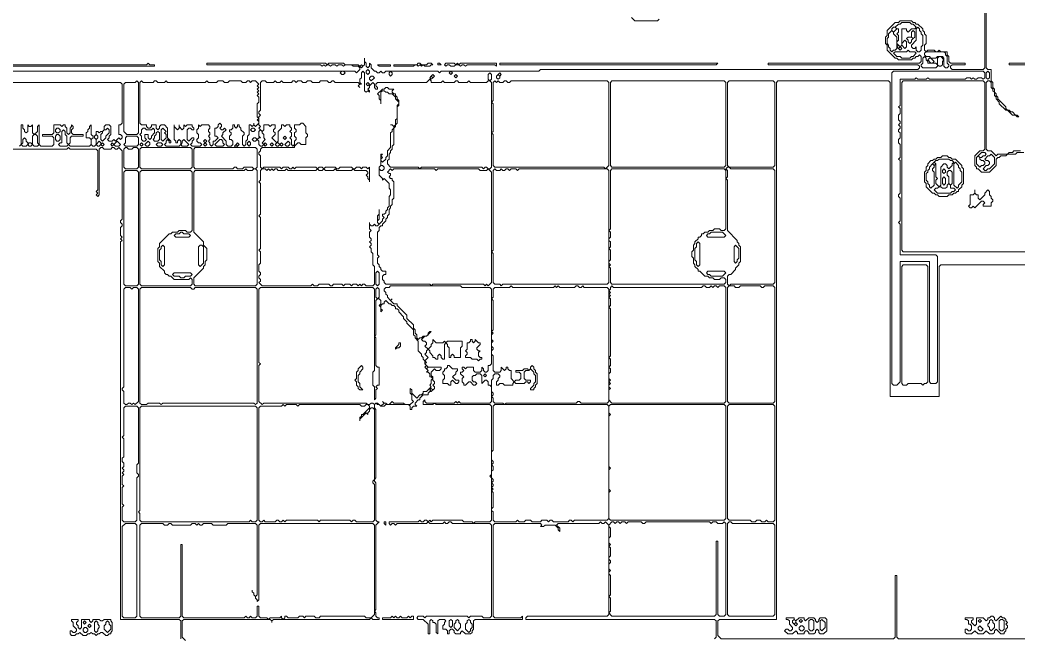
# Model space of a CAD drawing. Extents: x 4 to 2473, y 19 to 1752.
# Drawn here: x 1013 to 1626, y 404 to 784 of the extents above; entities that cross this region are included whole.
import ezdxf

# ---------------------------------------------------------------- set-up
doc = ezdxf.new("R2010")
doc.units = 0
doc.layers.add('TRACE_CURVE', color=3, linetype='Continuous', lineweight=0)
doc.layers.add('TRACE_TEXT_SYMBOL', color=6, linetype='Continuous', lineweight=0)

msp = doc.modelspace()

# ---------------------------------------------------------------- linework, layer by layer
at = {"layer": 'TRACE_CURVE', "color": 3}
for points in [[(1606, 797), (1606, 754), (1605, 753), (1586, 753), (1585, 754), (1585, 755), (1586, 756), (1594, 756), (1594, 757), (1585, 757), (1584, 758), (1584, 761), (1583, 762), (1583, 764), (1579, 764), (1578, 765), (1577, 764), (1576, 764), (1575, 765), (1571, 765), (1570, 764), (1569, 765), (1569, 768), (1570, 769), (1570, 774), (1569, 775), (1569, 776), (1568, 777), (1568, 778), (1565, 781), (1564, 781), (1563, 782), (1562, 782), (1561, 783)], [(1627, 724), (1626, 725), (1625, 725), (1623, 727), (1622, 727), (1621, 728), (1620, 728), (1619, 729), (1619, 730), (1614, 735), (1614, 736), (1613, 737), (1613, 738), (1612, 739), (1612, 741), (1611, 742), (1611, 745), (1610, 746), (1610, 753), (1608, 753), (1607, 754), (1607, 797)], [(1389, 785), (1391, 783), (1405, 783), (1406, 784)], [(1561, 783), (1554, 783), (1553, 782), (1551, 782), (1546, 777), (1546, 774), (1545, 773), (1545, 769), (1546, 768), (1546, 765), (1551, 760), (1552, 760), (1553, 759), (1561, 759), (1562, 760), (1563, 760), (1564, 761), (1565, 761), (1566, 762), (1567, 761), (1567, 758), (1566, 757), (1473, 757), (1473, 756), (1565, 756), (1566, 755), (1566, 754), (1565, 753), (1333, 753), (1332, 752), (1272, 752), (1271, 751), (1270, 752), (1238, 752), (1237, 751), (1236, 751), (1235, 752), (1234, 751), (1233, 751), (1232, 752), (1231, 752), (1229, 754), (1229, 756), (1228, 757), (1228, 755), (1227, 754), (1226, 755), (1226, 757), (1225, 758), (1225, 760), (1225, 756), (1224, 755), (1223, 756), (1222, 755), (1221, 756), (1213, 756), (1212, 757), (1203, 757), (1202, 756), (1201, 757), (1128, 757), (1128, 756), (1198, 756), (1199, 755)], [(1199, 755), (1200, 756), (1201, 755), (1202, 756), (1203, 756), (1204, 755), (1205, 756), (1207, 756), (1208, 755), (1209, 756), (1211, 756), (1212, 755), (1213, 756), (1217, 756), (1218, 755), (1221, 755), (1222, 754), (1222, 753), (1220, 751), (1219, 752), (994, 752)], [(1658, 757), (1621, 757), (1621, 756), (1658, 756)], [(1205, 746), (1206, 746), (1207, 745), (1221, 745), (1222, 744), (1221, 743), (1222, 742), (1221, 743), (1222, 744), (1223, 744), (1222, 745), (1222, 747), (1223, 748), (1223, 751)], [(1223, 751), (1224, 752), (1225, 751), (1225, 740), (1226, 739), (1227, 740), (1228, 739), (1228, 740), (1227, 741), (1228, 742), (1228, 743), (1230, 745), (1231, 744), (1231, 742), (1232, 741), (1233, 741), (1233, 742), (1232, 743), (1232, 744), (1233, 745), (1263, 745), (1265, 747), (1266, 746), (1266, 745), (1272, 745), (1273, 746), (1274, 745), (1280, 745), (1281, 746), (1282, 746), (1283, 745), (1288, 745), (1289, 746), (1290, 745), (1300, 745), (1301, 746), (1302, 746), (1303, 745), (1303, 693), (1302, 692), (1301, 692), (1300, 693), (1299, 693), (1298, 692), (1297, 693), (1260, 693), (1259, 692), (1258, 693), (1241, 693), (1239, 695), (1239, 697), (1240, 698), (1240, 701), (1241, 702), (1241, 703), (1242, 704), (1242, 706), (1243, 707), (1243, 717), (1244, 718), (1244, 719), (1245, 720), (1245, 730), (1246, 731)], [(1007, 745), (1075, 745), (1076, 744), (1076, 720), (1075, 719), (1074, 719), (1074, 713), (1075, 713), (1076, 712), (1076, 711), (1075, 710), (1074, 711), (1072, 709), (1071, 710), (1070, 709), (1068, 709), (1067, 710), (1068, 711), (1068, 712), (1069, 713), (1069, 718), (1068, 719), (1066, 719), (1065, 718), (1065, 716), (1064, 715), (1063, 715), (1062, 714), (1061, 715), (1060, 715), (1060, 713), (1059, 712), (1058, 712), (1057, 713), (1057, 719), (1056, 718), (1056, 717), (1055, 716), (1055, 715), (1054, 714), (1054, 711), (1056, 711), (1057, 710), (1057, 707), (1056, 706), (1044, 706), (1043, 707), (1044, 708), (1044, 711), (1045, 712), (1052, 712), (1052, 713), (1046, 713), (1045, 714), (1045, 716), (1046, 717), (1046, 718), (1045, 719), (1045, 718), (1044, 717), (1044, 714), (1043, 713), (1042, 714)], [(1087, 745), (1088, 746), (1089, 745), (1095, 745), (1096, 746), (1097, 746), (1098, 745), (1102, 745), (1103, 746), (1104, 745), (1127, 745), (1128, 746), (1129, 745), (1134, 745), (1135, 746), (1138, 746), (1139, 745), (1141, 745), (1142, 746), (1149, 746), (1150, 745), (1152, 745), (1153, 746), (1154, 746), (1155, 745), (1156, 746), (1158, 746), (1160, 744), (1159, 743), (1160, 742), (1159, 741), (1160, 740), (1159, 739), (1160, 738), (1159, 737), (1160, 736), (1160, 733), (1159, 732), (1159, 724), (1160, 723), (1159, 722), (1160, 721), (1160, 720), (1158, 718), (1157, 719), (1157, 720), (1157, 719), (1156, 718), (1155, 719), (1154, 719), (1154, 713), (1153, 712), (1153, 710), (1152, 709), (1152, 707), (1151, 706), (1150, 707), (1150, 712), (1151, 713), (1151, 714), (1149, 716), (1149, 717), (1148, 718), (1148, 719)], [(1094, 719), (1094, 718), (1093, 717), (1092, 717), (1091, 718), (1091, 719), (1088, 719), (1087, 720), (1087, 745)], [(1179, 711), (1180, 712), (1180, 714), (1179, 715), (1180, 716), (1180, 717), (1179, 718), (1179, 719), (1177, 719), (1176, 718), (1175, 719), (1174, 719), (1174, 717), (1172, 715), (1172, 709), (1171, 708), (1168, 711), (1170, 713), (1170, 714), (1169, 715), (1169, 716), (1170, 717), (1170, 719), (1168, 719), (1167, 718), (1166, 719), (1163, 719), (1163, 716), (1162, 715), (1160, 717), (1161, 718), (1160, 719), (1160, 724), (1161, 725), (1160, 726), (1160, 727), (1161, 728), (1161, 745), (1162, 746), (1164, 746), (1165, 745), (1169, 745), (1170, 746), (1171, 745), (1173, 745), (1174, 746), (1175, 745), (1180, 745), (1181, 746), (1182, 746), (1183, 745), (1184, 746), (1186, 746), (1187, 745), (1189, 745), (1190, 746), (1192, 746), (1193, 745), (1197, 745), (1198, 746), (1202, 746), (1203, 745), (1204, 745), (1205, 746)], [(1661, 403), (1553, 403), (1552, 404), (1552, 442), (1551, 442), (1551, 404), (1550, 403), (1444, 403), (1442, 405), (1442, 414), (1443, 415), (1478, 415), (1478, 745), (1479, 746), (1547, 746), (1548, 745), (1548, 552), (1578, 552), (1578, 632), (1579, 633), (1651, 633)], [(1651, 641), (1556, 641), (1555, 642), (1555, 745), (1556, 746), (1605, 746), (1606, 745), (1606, 704), (1605, 703), (1603, 703), (1600, 700), (1600, 694), (1601, 693), (1601, 692), (1602, 692), (1604, 690), (1609, 690), (1613, 694), (1613, 698), (1614, 699), (1615, 699), (1616, 700), (1619, 700), (1620, 701), (1625, 701), (1626, 702), (1630, 702)], [(1628, 703), (1624, 703), (1623, 702), (1621, 702), (1620, 701), (1614, 701), (1613, 700), (1610, 703), (1608, 703), (1607, 704), (1607, 745), (1608, 746), (1609, 746), (1610, 745), (1610, 742), (1611, 741), (1611, 740), (1612, 739), (1612, 737), (1613, 736), (1613, 735), (1615, 733), (1615, 732), (1619, 728), (1620, 728), (1623, 725), (1625, 725), (1626, 724), (1627, 724)], [(1246, 731), (1246, 734), (1245, 735), (1245, 736), (1244, 737), (1244, 738), (1243, 738), (1242, 739), (1242, 740), (1243, 741), (1240, 741), (1239, 742), (1238, 742), (1237, 741), (1236, 741), (1233, 738), (1234, 737), (1234, 735), (1235, 734), (1235, 732), (1235, 739), (1236, 740), (1237, 740), (1238, 739), (1239, 739), (1240, 738), (1242, 738), (1244, 736), (1244, 735), (1246, 733), (1246, 732), (1245, 731), (1245, 723), (1244, 722), (1244, 719), (1243, 718), (1242, 719), (1241, 719), (1242, 719), (1243, 718), (1243, 717), (1242, 716), (1242, 715), (1241, 714), (1241, 705), (1239, 703), (1239, 700), (1238, 699), (1238, 698), (1236, 696), (1235, 697), (1235, 698), (1236, 699), (1235, 700), (1236, 701), (1235, 701), (1235, 694), (1234, 693), (1234, 688), (1236, 686), (1236, 685), (1237, 686), (1240, 683), (1240, 680)], [(1042, 714), (1042, 717), (1041, 718), (1041, 719), (1040, 719), (1039, 718), (1038, 719), (1034, 719), (1034, 714), (1033, 713), (1027, 713), (1027, 712), (1033, 712), (1034, 711), (1034, 707), (1033, 706), (1026, 706), (1025, 707), (1025, 719), (1024, 718), (1024, 715), (1022, 713), (1021, 714), (1021, 719), (1020, 718), (1019, 718), (1018, 719), (1018, 715), (1017, 714), (1016, 715), (1016, 716), (1015, 717), (1015, 719), (1014, 719), (1014, 707), (1013, 706)], [(1123, 713), (1123, 711), (1122, 710), (1122, 709), (1123, 708), (1124, 708), (1125, 707), (1124, 706), (1119, 706), (1118, 707), (1119, 708), (1119, 709), (1120, 710), (1120, 711), (1119, 711), (1117, 709), (1116, 710), (1116, 716), (1117, 717), (1118, 717), (1119, 716), (1120, 716), (1120, 717), (1119, 718), (1119, 719), (1116, 719), (1115, 718), (1114, 719), (1114, 717), (1113, 716), (1111, 718), (1111, 719), (1111, 717), (1110, 716), (1108, 718), (1108, 719), (1108, 710), (1109, 709), (1109, 708), (1110, 708), (1110, 709), (1111, 710), (1112, 709), (1112, 707), (1111, 706), (1103, 706), (1102, 707), (1103, 708), (1103, 709), (1104, 710), (1105, 709), (1105, 708), (1106, 708), (1106, 709), (1104, 711), (1104, 717), (1102, 719), (1100, 719), (1099, 718), (1099, 717), (1098, 716), (1097, 717), (1097, 719), (1094, 719)], [(1148, 719), (1147, 719), (1147, 718), (1146, 717), (1145, 718), (1145, 719), (1144, 719), (1144, 717), (1143, 716), (1142, 716), (1142, 715), (1143, 714), (1143, 713), (1142, 712), (1142, 710), (1143, 710), (1144, 709), (1144, 707), (1143, 706), (1141, 706), (1140, 707), (1140, 709), (1137, 712), (1138, 713), (1138, 714), (1140, 716), (1139, 717), (1138, 716), (1137, 716), (1136, 717), (1137, 718), (1137, 719), (1136, 720), (1135, 719), (1135, 718), (1134, 717), (1133, 717), (1133, 712), (1134, 712), (1135, 711), (1133, 709), (1132, 709), (1132, 707), (1131, 706), (1130, 707), (1130, 708), (1129, 709), (1130, 710), (1130, 711), (1129, 712), (1130, 713), (1130, 714), (1129, 715), (1129, 716), (1130, 717), (1130, 718), (1129, 719), (1125, 719), (1124, 718), (1123, 719), (1123, 717), (1122, 716), (1122, 714), (1123, 713)], [(1226, 693), (1224, 693), (1223, 692), (1222, 693), (1220, 693), (1219, 692), (1218, 692), (1217, 693), (1210, 693), (1209, 692), (1208, 692), (1207, 693), (1201, 693), (1200, 692), (1199, 693), (1197, 693), (1196, 692), (1195, 693), (1183, 693), (1182, 692), (1181, 693), (1180, 692), (1179, 692), (1178, 693), (1175, 693), (1174, 692), (1173, 693), (1163, 693), (1162, 692), (1161, 693), (1161, 700), (1160, 701), (1160, 702), (1161, 703), (1161, 704), (1162, 705), (1182, 705), (1182, 706), (1184, 708), (1185, 708), (1186, 707), (1189, 707), (1189, 711), (1190, 712), (1190, 713), (1189, 714), (1189, 718), (1187, 720), (1186, 720), (1185, 719), (1182, 719), (1182, 717), (1183, 716), (1183, 715), (1182, 714), (1182, 712), (1183, 711), (1183, 710), (1182, 709), (1182, 707), (1181, 706), (1180, 707), (1180, 710), (1179, 711)], [(1007, 704), (1042, 704), (1043, 705), (1044, 704), (1060, 704), (1061, 703), (1061, 679), (1060, 678), (1061, 677), (1060, 676), (1061, 675), (1062, 676), (1062, 704), (1063, 705), (1064, 705), (1065, 704), (1069, 704), (1070, 705), (1071, 705), (1072, 704), (1073, 704), (1074, 705), (1076, 703), (1076, 661), (1075, 660), (1075, 659), (1076, 658)], [(1204, 620), (1203, 621), (1197, 621), (1196, 620), (1194, 620), (1193, 621), (1192, 620), (1162, 620), (1160, 622), (1161, 623), (1161, 624), (1160, 625), (1160, 626), (1161, 627), (1161, 628), (1160, 629), (1160, 633), (1161, 634), (1161, 641), (1160, 642), (1161, 643), (1161, 662), (1160, 663), (1161, 664), (1161, 683), (1160, 684), (1161, 685), (1161, 691), (1162, 692), (1164, 692), (1165, 691), (1166, 692), (1167, 691), (1168, 692), (1169, 691), (1170, 692), (1171, 692), (1172, 691), (1176, 691), (1177, 692), (1178, 691), (1195, 691), (1196, 692), (1197, 691), (1199, 691), (1200, 692), (1201, 691), (1206, 691), (1207, 692), (1208, 691), (1217, 691), (1218, 692), (1219, 691), (1226, 691), (1227, 690), (1227, 689), (1226, 688), (1227, 687), (1227, 686), (1228, 685), (1228, 684), (1228, 693), (1227, 692), (1226, 693)], [(1240, 680), (1241, 679), (1241, 676), (1240, 675), (1240, 669), (1239, 668), (1239, 667), (1238, 666), (1238, 665), (1237, 664), (1236, 664), (1236, 663), (1237, 662), (1236, 661), (1236, 660), (1234, 658), (1233, 659), (1233, 660), (1234, 661), (1234, 667), (1234, 664), (1233, 663), (1233, 659), (1234, 658), (1233, 657), (1232, 657), (1231, 658), (1230, 657), (1229, 657), (1228, 658), (1228, 659), (1228, 655), (1229, 654), (1228, 653), (1228, 650), (1229, 649), (1229, 648), (1228, 647), (1229, 646), (1229, 645), (1228, 644), (1229, 643), (1229, 641), (1230, 640), (1230, 633), (1231, 632), (1231, 621), (1230, 620), (1226, 620), (1225, 621), (1224, 621), (1223, 620), (1222, 621), (1221, 620), (1220, 621), (1218, 621), (1217, 620), (1216, 621), (1213, 621), (1212, 620), (1211, 621), (1206, 621), (1205, 620), (1204, 620)], [(1076, 658), (1076, 657), (1075, 656), (1075, 651), (1076, 650), (1075, 649), (1076, 648), (1075, 647), (1075, 415), (1111, 415), (1112, 414), (1112, 403)], [(1237, 617), (1237, 618), (1238, 619), (1240, 619), (1241, 620), (1284, 620), (1285, 619), (1302, 619), (1303, 618), (1303, 572), (1302, 571), (1301, 571), (1301, 568), (1300, 567), (1299, 567), (1298, 568), (1298, 569), (1297, 570), (1297, 568), (1296, 567), (1293, 567), (1292, 568), (1292, 570), (1288, 570), (1287, 569), (1286, 570), (1285, 570), (1285, 569), (1286, 568), (1285, 567), (1284, 567), (1284, 566), (1286, 564), (1285, 563), (1285, 561), (1286, 560), (1286, 559), (1287, 559), (1289, 561), (1290, 561), (1292, 559), (1293, 559), (1294, 560), (1293, 561), (1292, 561), (1291, 562), (1291, 564), (1292, 565), (1293, 565), (1294, 566), (1296, 566), (1297, 565), (1297, 560), (1299, 562), (1300, 562), (1301, 561), (1301, 559), (1302, 559), (1303, 558), (1303, 549), (1302, 548), (1284, 548), (1283, 549), (1282, 548)], [(1314, 619), (1315, 620), (1316, 619), (1341, 619), (1342, 620), (1343, 619), (1344, 620), (1345, 619), (1354, 619), (1355, 620), (1356, 620), (1357, 619), (1358, 619), (1359, 620), (1360, 619), (1374, 619), (1375, 618), (1375, 549), (1374, 548), (1358, 548), (1357, 549), (1356, 549), (1355, 548), (1312, 548), (1311, 547), (1310, 548), (1305, 548), (1304, 549), (1304, 551), (1303, 552), (1304, 553), (1304, 554), (1303, 555), (1303, 562), (1304, 563), (1304, 565), (1305, 566), (1307, 566), (1308, 565), (1308, 564), (1307, 563), (1307, 562), (1306, 561), (1306, 559), (1307, 559), (1308, 560), (1310, 560), (1311, 559), (1316, 559), (1316, 560), (1317, 561), (1318, 560), (1323, 560), (1324, 561), (1325, 561), (1326, 560), (1327, 561), (1327, 562), (1324, 562), (1323, 563), (1323, 567), (1324, 568), (1326, 568), (1327, 569)], [(1160, 618), (1161, 619), (1230, 619), (1231, 618), (1231, 568), (1230, 567), (1230, 559), (1231, 558), (1231, 550), (1232, 551), (1232, 556), (1233, 557), (1232, 558), (1233, 559), (1234, 559), (1234, 570), (1233, 570), (1232, 571), (1232, 588), (1231, 589), (1232, 590), (1232, 611), (1233, 612), (1234, 612), (1235, 611), (1235, 609), (1234, 608), (1235, 607), (1235, 604), (1236, 605), (1235, 606), (1235, 608), (1236, 609), (1237, 609), (1237, 610), (1238, 611), (1240, 609), (1241, 609), (1242, 608), (1243, 608), (1244, 607), (1244, 606), (1245, 606), (1246, 605), (1246, 604), (1249, 601), (1249, 600), (1251, 598), (1251, 597), (1255, 593), (1255, 590), (1256, 589), (1256, 588), (1258, 586), (1258, 580), (1260, 578), (1260, 577), (1261, 576), (1261, 575), (1262, 574), (1262, 572), (1263, 571), (1262, 570), (1264, 568)], [(1264, 568), (1263, 567), (1264, 567), (1265, 566), (1265, 564), (1266, 564), (1267, 563), (1266, 562), (1266, 560), (1265, 559), (1266, 558), (1263, 555), (1261, 555), (1261, 554), (1260, 553), (1259, 553), (1257, 551), (1254, 554), (1254, 556), (1253, 557), (1253, 554), (1254, 553), (1254, 550), (1255, 549), (1253, 547), (1250, 547), (1249, 548), (1243, 548), (1242, 549), (1240, 547), (1239, 547), (1238, 548), (1237, 548), (1236, 549), (1237, 548), (1235, 546), (1233, 548), (1232, 548), (1231, 547), (1230, 548), (1229, 548), (1228, 547), (1227, 547), (1226, 548), (1163, 548), (1162, 547), (1160, 549), (1160, 571), (1161, 572), (1160, 573), (1160, 618)], [(1272, 576), (1273, 575), (1274, 575), (1274, 584), (1275, 585), (1276, 584), (1276, 583), (1277, 582), (1277, 576), (1278, 576), (1278, 577), (1279, 578), (1280, 577), (1280, 576), (1284, 576), (1284, 582), (1285, 583), (1285, 586), (1276, 586), (1275, 585), (1274, 586), (1273, 585), (1269, 585), (1267, 587), (1267, 585), (1266, 584), (1266, 583), (1264, 581), (1262, 583), (1263, 584), (1263, 585), (1262, 586), (1261, 586), (1260, 587), (1262, 589), (1263, 589), (1266, 592), (1265, 592), (1264, 591), (1264, 590), (1263, 589), (1261, 589), (1260, 588), (1259, 588), (1258, 587), (1257, 588), (1257, 590), (1256, 591), (1256, 593), (1255, 594), (1255, 596), (1251, 600), (1251, 602), (1245, 608), (1245, 609), (1243, 609), (1241, 611), (1242, 612), (1241, 611), (1239, 613), (1239, 614), (1238, 615), (1238, 616), (1237, 617)], [(1327, 569), (1329, 567), (1329, 566), (1330, 565), (1330, 561), (1329, 560), (1329, 559), (1327, 557), (1327, 556), (1329, 556), (1329, 557), (1330, 558), (1330, 559), (1331, 560), (1331, 566), (1330, 567), (1330, 568), (1329, 569), (1329, 570), (1328, 571), (1327, 570), (1327, 569), (1326, 568), (1325, 569), (1323, 569), (1322, 568), (1318, 568), (1318, 567), (1320, 567), (1321, 566), (1321, 563), (1320, 562), (1318, 562), (1317, 561), (1315, 563), (1315, 568), (1314, 568), (1313, 569), (1313, 570), (1312, 570), (1312, 569), (1311, 568), (1309, 570), (1309, 568), (1308, 567), (1305, 567), (1304, 568), (1304, 577), (1303, 578), (1303, 580), (1304, 581), (1304, 582), (1303, 583), (1303, 585), (1304, 586), (1303, 587), (1303, 590), (1304, 591), (1303, 592), (1304, 593), (1304, 611), (1303, 612), (1304, 613), (1304, 618)], [(1304, 618), (1305, 619), (1314, 619)], [(1232, 499), (1231, 500), (1231, 501), (1232, 502), (1232, 544), (1231, 545), (1231, 547), (1232, 548), (1233, 547), (1234, 547), (1235, 546), (1237, 546), (1238, 547), (1252, 547), (1253, 546), (1253, 544), (1254, 544), (1254, 545), (1255, 546), (1257, 546), (1256, 547), (1256, 548), (1258, 550), (1259, 550), (1259, 551), (1261, 553), (1264, 553), (1264, 554), (1265, 555), (1266, 555), (1268, 557), (1268, 558), (1267, 559), (1268, 560), (1268, 561), (1267, 562), (1267, 564), (1266, 565), (1266, 567), (1268, 569), (1269, 568), (1271, 568), (1272, 569), (1272, 570), (1264, 570), (1262, 572), (1263, 573), (1262, 574), (1264, 576), (1262, 578), (1263, 579), (1263, 580), (1264, 581), (1265, 580), (1265, 579), (1267, 577), (1267, 576), (1268, 576), (1269, 575), (1270, 575), (1270, 577), (1271, 578), (1272, 577), (1272, 576)], [(1282, 548), (1281, 549), (1280, 548), (1263, 548), (1262, 549), (1262, 550), (1261, 549), (1261, 547), (1267, 547), (1268, 548), (1269, 547), (1302, 547), (1303, 546), (1303, 504), (1302, 503), (1303, 502), (1303, 476), (1302, 475), (1293, 475), (1292, 474), (1291, 475), (1286, 475), (1285, 476), (1267, 476), (1266, 475), (1265, 476), (1264, 475), (1263, 476), (1262, 476), (1261, 475), (1260, 475), (1259, 476), (1258, 475), (1240, 475), (1240, 474), (1241, 473), (1242, 474), (1243, 474), (1244, 473), (1245, 474), (1263, 474), (1264, 475), (1265, 474), (1273, 474), (1274, 475), (1275, 474), (1276, 474), (1277, 475), (1278, 475), (1279, 474), (1302, 474), (1303, 473), (1303, 417), (1302, 416), (1298, 416), (1297, 417), (1290, 417), (1289, 416), (1288, 417), (1263, 417), (1262, 416), (1261, 417), (1258, 417), (1257, 416)], [(1115, 402), (1113, 404), (1113, 414), (1114, 415), (1167, 415), (1168, 414), (1168, 413), (1168, 414), (1169, 415), (1228, 415), (1229, 416), (1230, 415), (1234, 415), (1234, 416), (1233, 416), (1232, 417), (1232, 419), (1231, 420), (1232, 421), (1232, 473), (1234, 475), (1233, 475), (1232, 476), (1232, 499)], [(1087, 473), (1088, 474), (1101, 474), (1102, 473), (1104, 473), (1105, 474), (1106, 474), (1107, 473), (1118, 473), (1119, 474), (1121, 474), (1122, 473), (1123, 474), (1124, 473), (1125, 473), (1126, 474), (1131, 474), (1132, 473), (1140, 473), (1141, 474), (1158, 474), (1159, 473), (1159, 430), (1158, 429), (1157, 430), (1157, 431), (1156, 432), (1156, 433), (1156, 432), (1157, 431), (1157, 430), (1158, 429), (1158, 428), (1159, 427), (1159, 426), (1160, 427), (1160, 473), (1161, 474), (1230, 474), (1231, 473), (1231, 418), (1229, 416), (1226, 416), (1225, 417), (1198, 417), (1197, 416), (1195, 416), (1194, 417), (1189, 417), (1188, 416), (1187, 417), (1185, 417), (1184, 416), (1178, 416), (1177, 417), (1176, 417), (1176, 416), (1175, 415), (1174, 416), (1174, 417), (1173, 416), (1167, 416), (1166, 415), (1165, 416)], [(1165, 416), (1161, 416), (1160, 417), (1160, 423), (1159, 423), (1159, 417), (1158, 416), (1156, 416), (1155, 417), (1154, 416), (1153, 416), (1152, 417), (1151, 416), (1114, 416), (1113, 417), (1113, 461), (1112, 461), (1112, 417), (1111, 416), (1088, 416), (1087, 417), (1087, 473)], [(1257, 416), (1258, 415), (1261, 415), (1264, 412), (1264, 406), (1265, 406), (1265, 414), (1266, 415), (1267, 414), (1267, 413), (1268, 413), (1269, 412), (1269, 407), (1270, 406), (1270, 414), (1271, 415), (1274, 415), (1275, 414), (1274, 413), (1274, 412), (1273, 411), (1273, 409), (1275, 409), (1276, 408), (1276, 406), (1277, 406), (1277, 408), (1278, 409), (1279, 409), (1280, 408), (1280, 407), (1281, 406), (1284, 406), (1284, 407), (1285, 408), (1287, 406), (1290, 406), (1291, 407), (1291, 408), (1292, 409), (1292, 414), (1293, 415), (1322, 415), (1322, 417), (1321, 416), (1305, 416), (1304, 417), (1304, 473), (1305, 474), (1333, 474), (1334, 473), (1333, 472), (1335, 472), (1336, 473), (1342, 473), (1344, 471), (1344, 470), (1345, 469), (1345, 471), (1343, 473), (1344, 474), (1369, 474), (1370, 475), (1371, 474)], [(1371, 474), (1372, 474), (1373, 475), (1375, 473), (1375, 418), (1374, 417), (1325, 417), (1324, 416), (1324, 415), (1440, 415), (1441, 414), (1441, 404), (1440, 403)]]:
    msp.add_lwpolyline(points, dxfattribs=at)
for points in [[(1549, 778), (1550, 779), (1551, 779), (1552, 778), (1550, 776), (1549, 777)], [(1554, 781), (1555, 782), (1560, 782), (1561, 781), (1562, 781), (1564, 779), (1563, 778), (1561, 778), (1559, 776), (1558, 777), (1558, 778), (1555, 778), (1555, 768), (1554, 767), (1552, 769), (1552, 770), (1553, 771), (1553, 774), (1552, 775), (1553, 776), (1553, 778), (1552, 778), (1551, 779), (1553, 781)], [(1564, 778), (1565, 779), (1566, 778), (1566, 777), (1567, 776), (1567, 775), (1568, 774), (1568, 768), (1567, 767), (1567, 765), (1566, 764), (1565, 764), (1564, 765), (1564, 767), (1563, 766), (1562, 766), (1561, 767), (1561, 768), (1564, 771)], [(1549, 777), (1550, 776), (1550, 775), (1552, 773), (1552, 766), (1551, 765), (1550, 765), (1549, 764), (1548, 765), (1548, 766), (1547, 767), (1547, 768), (1546, 769), (1546, 772), (1547, 773), (1547, 775)], [(1558, 772), (1559, 773), (1561, 773), (1562, 772), (1561, 771), (1561, 770), (1560, 769), (1559, 770), (1559, 771)], [(1561, 776), (1562, 777), (1563, 776), (1563, 773), (1562, 772), (1561, 773)], [(1552, 767), (1553, 768), (1554, 767), (1553, 766)], [(1553, 766), (1554, 767), (1555, 766), (1554, 765)], [(1557, 771), (1558, 770), (1558, 767), (1557, 766), (1555, 768), (1555, 769)], [(1558, 764), (1559, 765), (1560, 764), (1563, 764), (1564, 763), (1562, 761), (1561, 761), (1560, 760), (1555, 760), (1554, 761), (1552, 761), (1550, 763), (1551, 764)], [(1568, 760), (1569, 761), (1570, 760), (1570, 759), (1571, 758), (1571, 757), (1576, 757), (1577, 756), (1577, 755), (1576, 754), (1568, 754), (1567, 755), (1567, 756), (1568, 757)], [(1569, 763), (1570, 764), (1581, 764), (1582, 763), (1582, 762), (1583, 761), (1583, 757), (1584, 756), (1584, 755), (1583, 754), (1582, 754), (1581, 755), (1581, 760), (1580, 761), (1577, 761), (1576, 760), (1573, 760), (1572, 761), (1570, 761), (1569, 762)], [(1577, 760), (1578, 761), (1579, 761), (1581, 759), (1580, 758), (1580, 756), (1579, 755), (1578, 755), (1577, 756)], [(1222, 755), (1223, 756), (1224, 755), (1223, 754)], [(1571, 759), (1572, 760), (1573, 760), (1575, 758), (1574, 757), (1573, 757)], [(1210, 751), (1211, 752), (1212, 752), (1213, 751), (1212, 750), (1211, 750)], [(1226, 752), (1227, 753), (1228, 752), (1228, 751), (1227, 750), (1226, 751)], [(1228, 748), (1229, 749), (1230, 749), (1231, 748), (1229, 746), (1228, 747)], [(1240, 751), (1241, 752), (1242, 751), (1242, 750), (1241, 749), (1240, 750)], [(1265, 748), (1266, 749), (1267, 748), (1266, 747)], [(1266, 749), (1267, 750), (1268, 749), (1267, 748)], [(1277, 751), (1278, 752), (1279, 751), (1278, 750)], [(1280, 749), (1281, 750), (1282, 749), (1281, 748)], [(1301, 750), (1302, 751), (1303, 750), (1303, 747), (1302, 746), (1301, 747)], [(1306, 749), (1307, 750), (1308, 749), (1308, 748), (1307, 747), (1306, 748)], [(1307, 750), (1308, 751), (1309, 750), (1308, 749)], [(1549, 751), (1550, 752), (1605, 752), (1606, 751), (1606, 748), (1605, 747), (1604, 748), (1602, 748), (1601, 747), (1600, 747), (1599, 748), (1598, 747), (1597, 748), (1595, 748), (1594, 747), (1572, 747), (1571, 748), (1570, 747), (1565, 747), (1564, 748), (1563, 747), (1554, 747), (1554, 731), (1553, 730), (1554, 729), (1554, 726), (1553, 725), (1553, 722), (1554, 721), (1554, 720), (1553, 719), (1554, 718), (1554, 717), (1553, 716), (1553, 715), (1554, 714), (1554, 711), (1553, 710), (1553, 708), (1554, 707), (1554, 699), (1553, 698), (1554, 697), (1554, 677), (1553, 676), (1553, 675), (1554, 674), (1554, 660), (1553, 659), (1554, 658), (1554, 639), (1576, 639), (1577, 638), (1577, 561), (1576, 560), (1573, 560), (1572, 561), (1572, 635), (1554, 635), (1554, 561), (1552, 559), (1550, 559), (1549, 560)], [(1607, 751), (1608, 752), (1609, 751), (1609, 748), (1608, 747), (1607, 748)], [(1084, 745), (1085, 746), (1086, 745), (1086, 714), (1085, 713), (1079, 713), (1077, 715), (1077, 744), (1078, 745)], [(1226, 744), (1227, 745), (1228, 744), (1227, 743)], [(1304, 745), (1305, 746), (1306, 745), (1307, 746), (1308, 745), (1310, 745), (1311, 746), (1312, 746), (1313, 745), (1314, 745), (1315, 746), (1374, 746), (1375, 745), (1375, 694), (1373, 692), (1372, 693), (1305, 693), (1304, 694), (1304, 713), (1303, 714), (1304, 715), (1304, 732), (1303, 733), (1304, 734)], [(1376, 745), (1377, 746), (1446, 746), (1447, 745), (1447, 694), (1446, 693), (1377, 693), (1376, 694)], [(1448, 745), (1449, 746), (1476, 746), (1477, 745), (1477, 694), (1476, 693), (1449, 693), (1448, 694)], [(1021, 712), (1022, 713), (1023, 713), (1024, 712), (1024, 708), (1025, 707), (1024, 706), (1022, 706), (1021, 707)], [(1035, 716), (1036, 717), (1037, 717), (1038, 716), (1038, 715), (1037, 714), (1036, 714), (1035, 715)], [(1035, 712), (1036, 713), (1037, 713), (1038, 712), (1038, 710), (1037, 709), (1036, 709), (1035, 710)], [(1039, 715), (1040, 716), (1041, 715), (1041, 713), (1042, 712), (1042, 708), (1043, 707), (1042, 706), (1038, 706), (1037, 707), (1038, 708), (1039, 708)], [(1059, 712), (1060, 713), (1061, 712), (1061, 711), (1060, 710), (1059, 711)], [(1066, 716), (1067, 717), (1068, 716), (1068, 714), (1066, 712), (1066, 711), (1064, 709), (1063, 710), (1063, 713), (1064, 714), (1064, 715), (1065, 716)], [(1078, 711), (1079, 712), (1085, 712), (1086, 711), (1086, 707), (1085, 706), (1078, 706), (1077, 707), (1078, 708)], [(1088, 716), (1089, 717), (1090, 717), (1091, 716), (1094, 716), (1095, 717), (1096, 716), (1096, 714), (1094, 712), (1094, 711), (1093, 710), (1092, 711), (1092, 713), (1090, 713), (1090, 711), (1091, 710), (1090, 709), (1089, 709), (1088, 710), (1088, 712), (1087, 713), (1088, 714)], [(1097, 714), (1098, 715), (1099, 714), (1099, 710), (1098, 709), (1096, 709), (1095, 710), (1096, 711), (1096, 712), (1097, 713)], [(1100, 716), (1101, 717), (1103, 715), (1102, 714), (1103, 713), (1103, 711), (1101, 709), (1100, 710)], [(1155, 716), (1156, 717), (1157, 717), (1158, 716), (1157, 715), (1156, 715)], [(1160, 715), (1161, 716), (1162, 715), (1162, 714), (1163, 713), (1163, 711), (1164, 710), (1162, 708), (1163, 707), (1162, 706), (1161, 706), (1160, 707), (1160, 709), (1159, 710), (1160, 711), (1161, 711), (1160, 712)], [(1175, 711), (1176, 712), (1177, 711), (1176, 710)], [(1015, 710), (1016, 711), (1017, 710), (1017, 709), (1018, 708), (1018, 707), (1017, 706), (1015, 706), (1014, 707), (1015, 708)], [(1018, 707), (1019, 708), (1020, 708), (1021, 707), (1020, 706), (1019, 706)], [(1057, 710), (1058, 711), (1059, 711), (1060, 710), (1060, 707), (1059, 706), (1058, 706), (1057, 707)], [(1062, 709), (1063, 708), (1063, 707), (1062, 706), (1061, 706), (1060, 707)], [(1063, 707), (1064, 708), (1065, 707), (1064, 706)], [(1069, 707), (1070, 708), (1071, 707), (1070, 706)], [(1073, 709), (1075, 707), (1074, 706), (1072, 706), (1071, 707)], [(1087, 707), (1088, 708), (1089, 707), (1088, 706)], [(1092, 709), (1093, 708), (1093, 707), (1092, 706), (1091, 706), (1090, 707)], [(1097, 707), (1098, 708), (1100, 708), (1101, 707), (1100, 706), (1098, 706)], [(1113, 709), (1114, 710), (1117, 707), (1116, 706), (1113, 706), (1112, 707), (1113, 708)], [(1126, 709), (1127, 710), (1128, 709), (1127, 708)], [(1126, 707), (1127, 708), (1128, 707), (1127, 706)], [(1136, 710), (1137, 710), (1138, 709), (1138, 708), (1139, 707), (1138, 706), (1134, 706), (1133, 707)], [(1145, 706), (1146, 707), (1147, 706), (1146, 705)], [(1146, 707), (1147, 708), (1148, 707), (1147, 706)], [(1153, 708), (1154, 709), (1155, 708), (1155, 707), (1154, 706), (1153, 707)], [(1156, 710), (1157, 711), (1158, 711), (1159, 710), (1158, 709), (1157, 709)], [(1163, 707), (1164, 708), (1165, 707), (1164, 706)], [(1167, 707), (1168, 708), (1169, 707), (1168, 706)], [(1170, 707), (1171, 708), (1172, 708), (1173, 707), (1172, 706), (1171, 706)], [(1173, 707), (1174, 708), (1175, 707), (1174, 706)], [(1178, 709), (1179, 708), (1179, 707), (1178, 706), (1177, 706), (1176, 707)], [(1077, 704), (1078, 705), (1079, 705), (1080, 704), (1082, 704), (1083, 705), (1085, 705), (1086, 704), (1086, 693), (1085, 692), (1078, 692), (1077, 693)], [(1087, 704), (1088, 705), (1118, 705), (1119, 704), (1119, 693), (1118, 692), (1088, 692), (1087, 693)], [(1120, 704), (1121, 705), (1158, 705), (1159, 704), (1159, 693), (1158, 692), (1157, 692), (1156, 693), (1151, 693), (1150, 692), (1147, 692), (1146, 693), (1145, 693), (1144, 692), (1121, 692), (1120, 693)], [(1601, 699), (1602, 700), (1603, 699), (1603, 698), (1604, 697), (1605, 697), (1606, 696), (1606, 695), (1605, 694), (1604, 694), (1603, 693), (1601, 695)], [(1604, 702), (1606, 702), (1607, 701), (1606, 700), (1605, 700), (1604, 699), (1603, 699), (1602, 700)], [(1609, 700), (1610, 701), (1612, 699), (1612, 695), (1609, 692), (1608, 692), (1607, 691), (1606, 691), (1605, 692), (1607, 694), (1608, 694), (1609, 695), (1609, 696), (1608, 697), (1607, 697), (1606, 698), (1608, 700)], [(1234, 693), (1235, 694), (1236, 694), (1237, 693), (1237, 692), (1236, 691), (1235, 691), (1234, 692)], [(1447, 692), (1448, 693), (1449, 693), (1450, 692), (1476, 692), (1477, 691), (1477, 622), (1476, 621), (1450, 621), (1449, 620), (1448, 621), (1448, 626), (1449, 627), (1450, 627), (1453, 630), (1453, 631), (1455, 633), (1455, 634), (1456, 635), (1456, 644), (1455, 645), (1455, 646), (1454, 647), (1454, 648), (1448, 654), (1448, 685), (1447, 686), (1448, 687), (1448, 691)], [(1077, 690), (1078, 691), (1085, 691), (1086, 690), (1086, 621), (1085, 620), (1078, 620), (1077, 621)], [(1087, 690), (1088, 691), (1118, 691), (1119, 690), (1119, 654), (1118, 653), (1116, 653), (1115, 654), (1111, 654), (1110, 653), (1107, 653), (1106, 652), (1105, 652), (1099, 646), (1099, 644), (1098, 643), (1098, 635), (1099, 634), (1099, 632), (1102, 629), (1102, 628), (1103, 627), (1104, 627), (1105, 626), (1106, 626), (1108, 624), (1117, 624), (1118, 625), (1119, 624), (1119, 621), (1118, 620), (1088, 620), (1087, 621)], [(1151, 691), (1152, 692), (1153, 691), (1156, 691), (1157, 692), (1158, 692), (1159, 691), (1159, 621), (1158, 620), (1121, 620), (1120, 621), (1120, 625), (1126, 631), (1126, 632), (1127, 633), (1127, 635), (1128, 636), (1128, 643), (1126, 645), (1126, 647), (1120, 653), (1120, 690), (1121, 691)], [(1241, 692), (1242, 691), (1243, 692), (1268, 692), (1269, 691), (1270, 692), (1295, 692), (1296, 691), (1300, 691), (1301, 692), (1303, 690), (1303, 622), (1301, 620), (1300, 621), (1299, 620), (1298, 621), (1267, 621), (1266, 620), (1265, 621), (1238, 621), (1237, 622), (1237, 623), (1236, 624), (1236, 626), (1237, 627), (1238, 627), (1238, 629), (1236, 629), (1235, 630), (1235, 631), (1234, 632), (1234, 633), (1233, 634), (1233, 637), (1234, 638), (1233, 639), (1233, 653), (1234, 654), (1234, 656), (1235, 657), (1236, 657), (1236, 658), (1238, 660), (1238, 661), (1239, 662), (1239, 663), (1240, 664), (1240, 667), (1241, 668), (1241, 669), (1242, 670), (1242, 673), (1243, 674), (1243, 684), (1242, 685), (1242, 686), (1241, 686), (1240, 687), (1241, 688), (1241, 689), (1240, 689), (1239, 690)], [(1304, 691), (1305, 692), (1306, 691), (1308, 691), (1309, 692), (1310, 691), (1311, 691), (1312, 692), (1313, 692), (1314, 691), (1315, 692), (1318, 692), (1319, 691), (1320, 692), (1374, 692), (1375, 691), (1375, 622), (1374, 621), (1310, 621), (1309, 620), (1308, 621), (1305, 621), (1304, 622), (1304, 640), (1303, 641), (1304, 642)], [(1376, 691), (1377, 692), (1446, 692), (1447, 691), (1447, 655), (1446, 654), (1444, 654), (1443, 655), (1440, 655), (1439, 654), (1437, 654), (1436, 653), (1434, 653), (1433, 652), (1432, 652), (1432, 651), (1431, 650), (1430, 650), (1430, 649), (1428, 647), (1428, 646), (1427, 645), (1427, 642), (1426, 641), (1426, 638), (1427, 637), (1427, 634), (1428, 633), (1428, 632), (1430, 630), (1430, 629), (1431, 629), (1434, 626), (1436, 626), (1437, 625), (1439, 625), (1440, 624), (1443, 624), (1444, 625), (1446, 625), (1447, 624), (1447, 622), (1446, 621), (1377, 621), (1376, 622), (1376, 631), (1375, 632), (1376, 633), (1375, 634), (1375, 635), (1376, 636), (1376, 642), (1375, 643), (1376, 644), (1376, 647), (1375, 648), (1375, 649), (1376, 650), (1376, 653), (1375, 654), (1376, 655)], [(1111, 652), (1112, 653), (1113, 653), (1114, 652), (1117, 652), (1118, 651), (1117, 650), (1109, 650), (1108, 651), (1109, 652)], [(1437, 652), (1438, 653), (1445, 653), (1447, 651), (1446, 650), (1436, 650), (1435, 651), (1436, 652)], [(1100, 644), (1101, 645), (1102, 644), (1102, 633), (1101, 632), (1100, 633), (1100, 635), (1099, 636), (1099, 642), (1100, 643)], [(1123, 644), (1124, 645), (1125, 645), (1126, 644), (1126, 634), (1124, 632), (1123, 633)], [(1429, 646), (1430, 647), (1431, 646), (1431, 633), (1430, 632), (1429, 633), (1429, 635), (1428, 636), (1428, 643), (1429, 644)], [(1452, 644), (1453, 645), (1455, 643), (1455, 637), (1454, 636), (1454, 635), (1453, 634), (1452, 635)], [(1555, 632), (1556, 633), (1570, 633), (1571, 632), (1571, 561), (1570, 560), (1569, 560), (1568, 559), (1567, 560), (1559, 560), (1558, 559), (1556, 559), (1555, 560)], [(1107, 627), (1108, 628), (1118, 628), (1119, 627), (1118, 626), (1115, 626), (1114, 625), (1112, 625), (1111, 626), (1108, 626)], [(1232, 628), (1233, 629), (1234, 628), (1234, 621), (1233, 620), (1232, 621)], [(1435, 628), (1436, 629), (1446, 629), (1447, 628), (1445, 626), (1438, 626), (1437, 627), (1436, 627)], [(1376, 619), (1377, 620), (1378, 619), (1432, 619), (1433, 620), (1434, 620), (1435, 619), (1437, 619), (1438, 620), (1439, 619), (1440, 620), (1441, 620), (1442, 619), (1443, 620), (1446, 620), (1447, 619), (1447, 549), (1446, 548), (1377, 548), (1375, 550), (1375, 556), (1376, 557), (1375, 558), (1375, 559), (1376, 560), (1375, 561), (1376, 562), (1375, 563), (1375, 566), (1376, 567), (1376, 569), (1375, 570), (1376, 571), (1376, 575), (1375, 576), (1376, 577), (1376, 606), (1375, 607), (1376, 608), (1376, 612), (1375, 613), (1376, 614), (1375, 615), (1376, 616), (1375, 617), (1376, 618)], [(1448, 619), (1449, 620), (1452, 620), (1453, 619), (1455, 619), (1456, 620), (1468, 620), (1469, 619), (1470, 619), (1471, 620), (1476, 620), (1477, 619), (1477, 549), (1476, 548), (1449, 548), (1448, 549)], [(1077, 618), (1078, 619), (1081, 619), (1082, 618), (1083, 619), (1085, 619), (1086, 618), (1086, 549), (1084, 547), (1083, 548), (1082, 547), (1081, 548), (1080, 548), (1079, 547), (1078, 547), (1077, 548), (1077, 555), (1076, 556), (1076, 557), (1077, 558)], [(1087, 618), (1088, 619), (1118, 619), (1119, 618), (1120, 618), (1121, 619), (1158, 619), (1159, 618), (1159, 548), (1158, 547), (1157, 548), (1101, 548), (1100, 547), (1099, 548), (1092, 548), (1091, 547), (1088, 547), (1087, 548)], [(1232, 618), (1233, 619), (1234, 618), (1234, 613), (1233, 612), (1232, 613)], [(1262, 570), (1263, 571), (1264, 570), (1263, 569)], [(1298, 565), (1299, 566), (1300, 565), (1299, 564)], [(1265, 556), (1266, 557), (1267, 556), (1266, 555)], [(1077, 545), (1078, 546), (1085, 546), (1086, 545), (1086, 511), (1085, 510), (1085, 505), (1086, 504), (1086, 503), (1085, 502), (1085, 476), (1084, 475), (1077, 475), (1076, 476), (1076, 484), (1077, 485), (1076, 486), (1076, 496), (1077, 497), (1076, 498), (1076, 503), (1077, 504), (1076, 505), (1077, 506), (1077, 507), (1076, 508), (1077, 509), (1077, 511), (1076, 512), (1076, 514), (1077, 515), (1077, 526), (1076, 527), (1077, 528)], [(1087, 545), (1088, 546), (1158, 546), (1159, 545), (1159, 476), (1158, 475), (1156, 475), (1155, 476), (1154, 475), (1088, 475), (1087, 476), (1087, 480), (1086, 481), (1087, 482)], [(1174, 546), (1175, 547), (1176, 546), (1177, 547), (1183, 547), (1184, 546), (1185, 547), (1222, 547), (1223, 546), (1225, 546), (1226, 547), (1227, 547), (1228, 546), (1228, 545), (1224, 541), (1223, 541), (1223, 540), (1222, 539), (1222, 537), (1222, 538), (1226, 542), (1227, 541), (1227, 542), (1228, 543), (1228, 544), (1229, 545), (1230, 545), (1231, 544), (1231, 501), (1230, 500), (1230, 499), (1231, 498), (1231, 476), (1230, 475), (1220, 475), (1219, 476), (1218, 476), (1217, 475), (1216, 476), (1198, 476), (1197, 475), (1196, 476), (1177, 476), (1176, 475), (1175, 476), (1174, 475), (1173, 475), (1172, 476), (1171, 476), (1170, 475), (1164, 475), (1163, 476), (1162, 475), (1161, 475), (1160, 476), (1160, 545), (1161, 546)], [(1304, 546), (1305, 547), (1374, 547), (1375, 546), (1375, 477), (1374, 476), (1354, 476), (1353, 475), (1352, 476), (1351, 476), (1350, 475), (1341, 475), (1340, 476), (1339, 476), (1338, 475), (1337, 476), (1334, 476), (1333, 475), (1328, 475), (1327, 476), (1324, 476), (1323, 475), (1320, 475), (1319, 476), (1318, 475), (1305, 475), (1304, 476), (1304, 481), (1303, 482), (1303, 483), (1304, 484), (1304, 493), (1303, 494), (1304, 495), (1303, 496), (1304, 497), (1304, 498), (1303, 499), (1304, 500), (1304, 501), (1303, 502), (1303, 506), (1304, 507), (1304, 509), (1303, 510), (1304, 511), (1304, 512), (1303, 513), (1303, 518), (1304, 519)], [(1375, 546), (1376, 547), (1446, 547), (1447, 546), (1447, 477), (1446, 476), (1376, 476), (1375, 477), (1375, 493), (1376, 494), (1375, 495), (1375, 507), (1376, 508), (1375, 509), (1375, 540), (1376, 541), (1375, 542)], [(1448, 546), (1449, 547), (1476, 547), (1477, 546), (1477, 476), (1476, 475), (1473, 475), (1472, 476), (1471, 475), (1469, 475), (1468, 476), (1466, 476), (1465, 475), (1463, 475), (1462, 476), (1449, 476), (1448, 477)], [(1078, 474), (1084, 474), (1085, 473), (1085, 417), (1084, 416), (1077, 416), (1076, 417), (1076, 472)], [(1377, 475), (1378, 475), (1379, 474), (1380, 475), (1381, 475), (1382, 474), (1383, 475), (1385, 475), (1386, 474), (1387, 475), (1395, 475), (1396, 474), (1397, 474), (1398, 475), (1437, 475), (1438, 474), (1439, 475), (1441, 475), (1442, 474), (1445, 474), (1446, 475), (1447, 474), (1447, 418), (1446, 417), (1443, 417), (1442, 418), (1442, 463), (1441, 463), (1441, 418), (1440, 417), (1377, 417), (1375, 419), (1376, 420), (1376, 428), (1375, 429), (1376, 430), (1376, 442), (1375, 443), (1375, 444), (1376, 445), (1375, 446), (1375, 449), (1376, 450), (1376, 451), (1375, 452), (1375, 453), (1376, 454), (1376, 459), (1375, 460), (1376, 461), (1375, 462), (1375, 465), (1376, 466), (1376, 471), (1375, 472), (1375, 473)], [(1448, 474), (1449, 475), (1450, 475), (1451, 474), (1476, 474), (1477, 473), (1477, 418), (1476, 417), (1449, 417), (1448, 418)], [(1277, 414), (1278, 415), (1279, 414), (1279, 411), (1278, 410), (1277, 411)], [(1281, 414), (1282, 415), (1283, 414), (1283, 413), (1284, 412), (1284, 410), (1282, 408), (1280, 410), (1280, 412), (1281, 413)], [(1288, 414), (1289, 415), (1290, 414), (1290, 413), (1291, 412), (1291, 410), (1290, 409), (1290, 408), (1289, 407), (1287, 409), (1287, 412), (1288, 413)]]:
    msp.add_lwpolyline(points, close=True, dxfattribs=at)
at = {"layer": 'TRACE_TEXT_SYMBOL', "color": 6}
for points in [[(1092, 757), (1091, 756), (1005, 756), (1006, 755), (1096, 755), (1096, 756), (1093, 756)], [(1233, 756), (1234, 755), (1241, 755), (1241, 756)], [(1258, 757), (1257, 756), (1243, 756), (1243, 755), (1255, 755), (1256, 756), (1257, 756), (1258, 755), (1259, 756), (1260, 755), (1261, 756), (1262, 755), (1265, 755), (1266, 756), (1267, 756), (1266, 757), (1264, 757), (1263, 756), (1260, 756), (1259, 757)], [(1270, 757), (1270, 756), (1272, 756), (1271, 757)], [(1275, 757), (1274, 756), (1275, 755), (1276, 756), (1277, 756), (1278, 755), (1280, 755), (1281, 756), (1283, 756), (1284, 755), (1285, 756), (1286, 756), (1287, 755), (1288, 756), (1305, 756), (1306, 755), (1306, 757), (1284, 757), (1283, 756), (1282, 757), (1281, 756), (1280, 757)], [(1308, 757), (1308, 756), (1441, 756), (1442, 757)], [(1580, 700), (1579, 699), (1577, 699), (1576, 698), (1575, 698), (1574, 697), (1573, 697), (1571, 695), (1571, 694), (1570, 693), (1570, 691), (1569, 690), (1569, 684), (1570, 683), (1570, 681), (1574, 677), (1575, 677), (1576, 676), (1577, 676), (1578, 675), (1583, 675), (1584, 676), (1586, 676), (1587, 677), (1588, 677), (1589, 678), (1590, 678), (1590, 679), (1592, 681), (1592, 682), (1593, 683), (1593, 692), (1592, 693), (1592, 694), (1588, 698), (1586, 698), (1585, 699), (1584, 699), (1583, 700)], [(1574, 695), (1575, 694), (1575, 693), (1574, 692), (1574, 691), (1575, 690), (1575, 682), (1573, 680), (1572, 681), (1572, 682), (1571, 683), (1571, 684), (1570, 685), (1570, 689), (1571, 690), (1571, 691), (1572, 692), (1572, 693)], [(1574, 695), (1575, 696), (1576, 695), (1575, 694)], [(1577, 697), (1578, 698), (1584, 698), (1585, 697), (1586, 697), (1587, 696), (1586, 695), (1586, 694), (1584, 692), (1583, 693), (1583, 694), (1582, 695), (1581, 695), (1579, 693), (1579, 682), (1578, 681), (1576, 683), (1576, 685), (1577, 686), (1576, 687), (1576, 695), (1575, 696), (1576, 697)], [(1587, 695), (1588, 696), (1590, 694), (1590, 693), (1591, 692), (1591, 691), (1592, 690), (1592, 684), (1590, 682), (1590, 681), (1589, 680), (1587, 682)], [(1580, 691), (1581, 692), (1582, 691), (1582, 690), (1581, 689), (1580, 690)], [(1580, 686), (1581, 687), (1582, 686), (1582, 683), (1581, 682), (1580, 683)], [(1583, 690), (1584, 691), (1585, 691), (1586, 690), (1586, 683), (1585, 682), (1584, 683), (1584, 687), (1583, 688)], [(1583, 682), (1584, 683), (1585, 682), (1585, 680), (1587, 680), (1588, 679), (1587, 678), (1586, 678), (1585, 677), (1577, 677), (1575, 679), (1576, 680), (1577, 680), (1578, 681), (1579, 681), (1580, 680), (1582, 680), (1583, 681)], [(1600, 679), (1600, 677), (1599, 676), (1597, 676), (1597, 670), (1596, 669), (1597, 668), (1598, 668), (1599, 669), (1600, 668), (1604, 672), (1605, 672), (1606, 671), (1605, 670), (1605, 669), (1610, 669), (1610, 671), (1611, 672), (1611, 673), (1610, 674), (1610, 675), (1609, 676), (1609, 678), (1608, 679), (1606, 677), (1606, 676), (1603, 673), (1602, 674), (1602, 676), (1601, 676), (1600, 677)], [(1246, 585), (1246, 584), (1244, 582), (1244, 581), (1245, 582), (1246, 582), (1247, 583), (1247, 585)], [(1290, 587), (1290, 586), (1289, 585), (1288, 585), (1288, 581), (1287, 580), (1288, 579), (1288, 578), (1287, 577), (1287, 576), (1290, 576), (1291, 575), (1294, 575), (1295, 574), (1296, 575), (1297, 575), (1297, 576), (1296, 576), (1295, 577), (1295, 579), (1296, 580), (1295, 580), (1294, 581), (1294, 582), (1296, 584), (1296, 585), (1295, 585), (1293, 587), (1293, 586), (1292, 585), (1291, 586), (1291, 587)], [(1223, 571), (1221, 569), (1221, 568), (1220, 567), (1220, 563), (1219, 562), (1220, 561), (1220, 559), (1221, 558), (1221, 557), (1222, 556), (1224, 556), (1222, 558), (1222, 560), (1221, 561), (1221, 565), (1222, 566), (1222, 567), (1224, 569), (1224, 570)], [(1276, 571), (1276, 570), (1275, 569), (1274, 569), (1274, 568), (1273, 567), (1273, 566), (1274, 565), (1274, 563), (1273, 562), (1273, 560), (1276, 560), (1277, 559), (1278, 559), (1278, 561), (1279, 562), (1281, 560), (1282, 560), (1283, 561), (1283, 562), (1281, 562), (1279, 564), (1281, 566), (1281, 567), (1282, 568), (1282, 569), (1279, 569), (1277, 571)], [(1237, 475), (1237, 474), (1238, 473), (1238, 475)], [(1045, 415), (1045, 414), (1046, 413), (1046, 411), (1048, 409), (1048, 408), (1047, 407), (1046, 407), (1045, 408), (1044, 408), (1044, 406), (1045, 405), (1047, 405), (1048, 406), (1049, 406), (1050, 407), (1052, 405), (1054, 405), (1055, 406), (1056, 406), (1057, 407), (1058, 406), (1059, 406), (1060, 405), (1061, 406), (1062, 406), (1063, 407), (1064, 407), (1066, 405), (1067, 405), (1068, 406), (1069, 406), (1069, 407), (1070, 408), (1070, 413), (1069, 414), (1069, 415), (1065, 415), (1064, 414), (1063, 414), (1062, 415), (1058, 415), (1058, 414), (1057, 413), (1056, 414), (1056, 415), (1051, 415), (1051, 410), (1050, 409), (1049, 410), (1049, 411), (1048, 412), (1048, 413), (1049, 414), (1049, 415)], [(1052, 413), (1053, 414), (1054, 413), (1053, 412)], [(1055, 411), (1056, 412), (1057, 411), (1056, 410)], [(1059, 413), (1060, 414), (1061, 413), (1061, 412), (1062, 411), (1062, 410), (1061, 409), (1061, 408), (1060, 407), (1059, 408)], [(1066, 413), (1067, 414), (1068, 413), (1068, 412), (1069, 411), (1069, 409), (1067, 407), (1065, 409), (1065, 411), (1066, 412)], [(1242, 417), (1241, 416), (1236, 416), (1236, 415), (1255, 415), (1255, 417), (1254, 417), (1253, 416), (1252, 417), (1251, 416), (1248, 416), (1247, 417), (1246, 416), (1245, 416), (1244, 417), (1243, 416)], [(1484, 416), (1484, 415), (1485, 415), (1486, 414), (1486, 412), (1488, 410), (1488, 409), (1487, 408), (1486, 408), (1485, 409), (1484, 409), (1483, 408), (1485, 406), (1488, 406), (1490, 408), (1491, 407), (1491, 406), (1495, 406), (1495, 407), (1496, 408), (1497, 408), (1498, 407), (1498, 406), (1501, 406), (1502, 407), (1502, 408), (1503, 409), (1504, 408), (1504, 407), (1505, 406), (1507, 406), (1509, 408), (1509, 415), (1508, 416), (1505, 416), (1504, 415), (1504, 414), (1503, 413), (1502, 414), (1502, 415), (1501, 416), (1498, 416), (1496, 414), (1495, 415), (1495, 416), (1492, 416), (1490, 414), (1489, 415), (1489, 416)], [(1488, 414), (1489, 415), (1490, 414), (1490, 413), (1489, 412), (1488, 413)], [(1489, 412), (1490, 413), (1491, 412), (1490, 411)], [(1492, 414), (1493, 415), (1494, 414), (1493, 413)], [(1492, 410), (1493, 411), (1494, 411), (1495, 410), (1495, 409), (1494, 408), (1493, 408), (1492, 409)], [(1498, 414), (1499, 415), (1500, 415), (1501, 414), (1501, 409), (1500, 408), (1499, 408), (1498, 409)], [(1505, 414), (1506, 415), (1508, 413), (1508, 410), (1506, 408), (1505, 409)], [(1610, 417), (1609, 416), (1608, 416), (1608, 415), (1607, 414), (1605, 416), (1601, 416), (1601, 412), (1600, 411), (1598, 413), (1598, 414), (1599, 415), (1599, 416), (1594, 416), (1594, 415), (1595, 415), (1596, 414), (1596, 412), (1597, 412), (1598, 411), (1598, 409), (1597, 408), (1596, 408), (1595, 409), (1594, 409), (1594, 407), (1595, 406), (1598, 406), (1600, 408), (1602, 406), (1605, 406), (1607, 408), (1609, 406), (1611, 406), (1612, 407), (1612, 408), (1613, 409), (1616, 406), (1618, 406), (1618, 407), (1619, 408), (1619, 409), (1620, 410), (1620, 411), (1619, 412), (1620, 413), (1619, 414), (1619, 415), (1618, 416), (1617, 416), (1616, 417), (1613, 414), (1612, 415), (1612, 416), (1611, 417)], [(1602, 414), (1603, 415), (1604, 414), (1603, 413)], [(1602, 410), (1603, 411), (1605, 409), (1604, 408), (1603, 408), (1602, 409)], [(1609, 414), (1610, 415), (1611, 414), (1611, 413), (1612, 412), (1612, 410), (1610, 408), (1609, 409), (1609, 410), (1608, 411), (1608, 412), (1609, 413)], [(1615, 414), (1616, 415), (1617, 415), (1618, 414), (1618, 409), (1617, 408), (1616, 408), (1615, 409)], [(1052, 409), (1053, 410), (1054, 410), (1055, 409), (1055, 408), (1054, 407), (1053, 407), (1052, 408)]]:
    msp.add_lwpolyline(points, close=True, dxfattribs=at)

doc.saveas('drawing.dxf')
